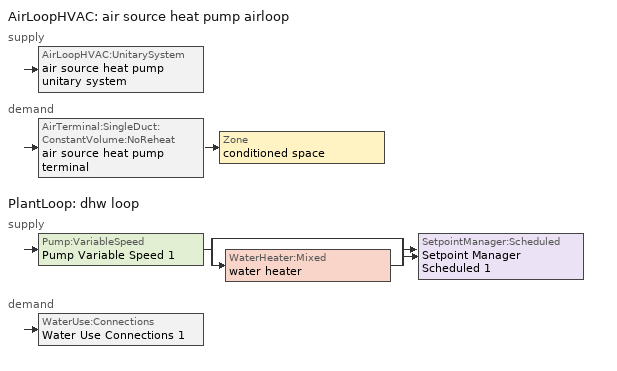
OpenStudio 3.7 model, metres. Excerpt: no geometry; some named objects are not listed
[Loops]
AirLoopHVAC 'air source heat pump airloop'
 supply: AirLoopHVAC:UnitarySystem 'air source heat pump unitary system'
 demand: AirTerminal:SingleDuct:ConstantVolume:NoReheat 'air source heat pump terminal' > Zone 'conditioned space'
PlantLoop 'dhw loop'
 supply: Pump:VariableSpeed 'Pump Variable Speed 1' > split
  | bypass
  | WaterHeater:Mixed 'water heater'
  join > SetpointManager:Scheduled 'Setpoint Manager Scheduled 1'
 demand: WaterUse:Connections 'Water Use Connections 1'
[Sizing:Zone]
conditioned space: Zone Cooling Design Supply Air Temperature Input Method=SupplyAirTemperature; Zone Cooling Design Supply Air Temperature {C}=14; Zone Cooling Design Supply Air Temperature Difference {deltaC}=11.11; Zone Heating Design Supply Air Temperature Input Method=SupplyAirTemperature; Zone Heating Design Supply Air Temperature {C}=40; Zone Heating Design Supply Air Temperature Difference {deltaC}=11.11; Zone Cooling Design Supply Air Humidity Ratio {kg-H2O/kg-air}=0.0085; Zone Heating Design Supply Air Humidity Ratio {kg-H2O/kg-air}=0.008; Cooling Design Air Flow Method=DesignDay; Heating Design Air Flow Method=DesignDay; Account for Dedicated Outdoor Air System=No; Dedicated Outdoor Air System Control Strategy=NeutralSupplyAir; Dedicated Outdoor Air Low Setpoint Temperature for Design {C}=autosize; Dedicated Outdoor Air High Setpoint Temperature for Design {C}=autosize; Zone Load Sizing Method=Sensible Load Only No Latent Load; Zone Latent Cooling Design Supply Air Humidity Ratio Input Method=HumidityRatioDifference; Zone Cooling Design Supply Air Humidity Ratio Difference {kgWater/kgDryAir}=0.005; Zone Latent Heating Design Supply Air Humidity Ratio Input Method=HumidityRatioDifference; Zone Humidification Design Supply Air Humidity Ratio Difference {kgWater/kgDryAir}=0.005
[Zone equipment]
conditioned space: air source heat pump terminal
[Coil:Cooling:DX:SingleSpeed]
air source heat pump clg coil: Availability Schedule=Always On Discrete; Rated Total Cooling Capacity {W}=10884.5; Rated Sensible Heat Ratio=0.730032; Rated COP {W/W}=3.7702; Rated Air Flow Rate {m3/s}=0.560094; Rated Evaporator Fan Power Per Volume Flow Rate 2017 {W/(m3/s)}=773.3; Rated Evaporator Fan Power Per Volume Flow Rate 2023 {W/(m3/s)}=934.4; Total Cooling Capacity Function of Temperature Curve=Cool-CAP-fT1; Total Cooling Capacity Function of Flow Fraction Curve=Cool-CAP-fFF1; Energy Input Ratio Function of Temperature Curve=Cool-EIR-fT1; Energy Input Ratio Function of Flow Fraction Curve=Cool-EIR-fFF1; Part Load Fraction Correlation Curve=Cool-PLF-fPLR1; Minimum Outdoor Dry-Bulb Temperature for Compressor Operation {C}=-25; Nominal Time for Condensate Removal to Begin {s}=1000; Ratio of Initial Moisture Evaporation Rate and Steady State Latent Capacity=1.5; Maximum Cycling Rate {cycles/hr}=3; Latent Capacity Time Constant {s}=45; Condenser Type=AirCooled; Evaporative Condenser Effectiveness=0.9; Evaporative Condenser Air Flow Rate {m3/s}=autosize; Evaporative Condenser Pump Rated Power Consumption {W}=autosize; Crankcase Heater Capacity {W}=50; Maximum Outdoor Dry-Bulb Temperature for Crankcase Heater Operation {C}=10; Basin Heater Capacity {W/K}=0; Basin Heater Setpoint Temperature {C}=2
[Coil:Heating:DX:SingleSpeed]
air source heat pump htg coil: Availability Schedule=Always On Discrete; Rated Total Heating Capacity {W}=10313.3; Rated COP {W/W}=3.292507; Rated Air Flow Rate {m3/s}=0.545744; Rated Supply Fan Power Per Volume Flow Rate 2017 {W/(m3/s)}=773.3; Rated Supply Fan Power Per Volume Flow Rate 2023 {W/(m3/s)}=934.4; Total Heating Capacity Function of Temperature Curve=Heat-CAP-fT1; Total Heating Capacity Function of Flow Fraction Curve=Heat-CAP-fFF1; Energy Input Ratio Function of Temperature Curve=Heat-EIR-fT1; Energy Input Ratio Function of Flow Fraction Curve=Heat-EIR-fFF1; Part Load Fraction Correlation Curve=Heat-PLF-fPLR1; Defrost Energy Input Ratio Function of Temperature Curve=Defrosteir; Minimum Outdoor Dry-Bulb Temperature for Compressor Operation {C}=-17.7778; Maximum Outdoor Dry-Bulb Temperature for Defrost Operation {C}=4.44444; Crankcase Heater Capacity {W}=50; Maximum Outdoor Dry-Bulb Temperature for Crankcase Heater Operation {C}=10; Defrost Strategy=ReverseCycle; Defrost Control=Timed; Defrost Time Period Fraction=0.166667; Resistive Defrost Heater Capacity {W}=2000
[Coil:Heating:Electric]
air source heat pump backup htg coil: Availability Schedule=Always On Discrete; Efficiency=1; Nominal Capacity {W}=11799.9
[Fan:SystemModel]
air source heat pump supply fan: Availability Schedule=Always On Discrete; Design Maximum Air Flow Rate {m3/s}=0.700842; Speed Control Method=Discrete; Electric Power Minimum Flow Rate Fraction=0.2; Design Pressure Rise {Pa}=794.58; Motor Efficiency=1; Motor In Air Stream Fraction=1; Design Electric Power Consumption {W}=autosize; Design Power Sizing Method=TotalEfficiencyAndPressure; Electric Power Per Unit Flow Rate {W/(m3/s)}=840; Electric Power Per Unit Flow Rate Per Unit Pressure {W-s/m3-Pa}=1.66667; Fan Total Efficiency=0.75; Motor Loss Radiative Fraction=0; Speed Flow Fraction 1=0.633; Speed Electric Power Fraction 1=0.25363; Speed Flow Fraction 2=1; Speed Electric Power Fraction 2=1
[EnergyManagementSystem:Sensor]
Name | Output Variable or Output Meter Index Key | Output Variable or Output Meter
air_source_heat_pump_supply_fan_s | air source heat pump supply fan | Fan Electricity Energy
air_source_heat_pump_clg_coil_s | air source heat pump clg coil | Cooling Coil Total Cooling Energy
air_source_heat_pump_htg_coil_s | air source heat pump htg coil | Heating Coil Heating Energy
air_source_heat_pump_backup_htg_coil_s | air source heat pump backup htg coil | Heating Coil Heating Energy
water_heater_energy | water heater | Water Heater Electricity Rate
water_heater_on_cycle_parasitic | water heater | Water Heater On Cycle Parasitic Electricity Rate
water_heater_off_cycle_parasitic | water heater | Water Heater Off Cycle Parasitic Electricity Rate
win_s | conditioned space | Zone Air Humidity Ratio
tin_s | conditioned space | Zone Mean Air Temperature
tout_s | conditioned space | Zone Outdoor Air Drybulb Temperature
air_source_heat_pump_airloop_Fan_RTF_s | air source heat pump supply fan | Fan Runtime Fraction Speed 1
air_source_heat_pump_airloop_Fan_RTF_s_1 | air source heat pump supply fan | Fan Runtime Fraction Speed 2
zone_htg_unmet_s | conditioned space | Zone Heating Setpoint Not Met Time
zone_clg_unmet_s | conditioned space | Zone Cooling Setpoint Not Met Time
[AirLoopHVAC:UnitarySystem]
air source heat pump unitary system: Control Type=Load; Controlling Zone or Thermostat Location=conditioned space; Dehumidification Control Type=None; Availability Schedule=Always On Discrete; Supply Fan=air source heat pump supply fan; Fan Placement=BlowThrough; Supply Air Fan Operating Mode Schedule=air source heat pump auto fan schedule; Heating Coil=air source heat pump htg coil; DX Heating Coil Sizing Ratio=1; Cooling Coil=air source heat pump clg coil; Use DOAS DX Cooling Coil=No; DOAS DX Cooling Coil Leaving Minimum Air Temperature {C}=2; Latent Load Control=SensibleOnlyLoadControl; Supplemental Heating Coil=air source heat pump backup htg coil; Supply Air Flow Rate Method During Cooling Operation=SupplyAirFlowRate; Supply Air Flow Rate During Cooling Operation {m3/s}=0.700842; Supply Air Flow Rate Method During Heating Operation=SupplyAirFlowRate; Supply Air Flow Rate During Heating Operation {m3/s}=0.443631; Supply Air Flow Rate Method When No Cooling or Heating is Required=SupplyAirFlowRate; Supply Air Flow Rate When No Cooling or Heating is Required {m3/s}=0; Maximum Supply Air Temperature {C}=93.3333; Maximum Outdoor Dry-Bulb Temperature for Supplemental Heater Operation {C}=4.44444; Ancilliary On-Cycle Electric Power {W}=0; Ancilliary Off-Cycle Electric Power {W}=0
[AirLoopHVAC]
air source heat pump airloop: Availability Schedule=Always On Discrete; Design Supply Air Flow Rate {m3/s}=0.700842; Design Return Air Flow Fraction of Supply Air Flow=1
[Sizing:System]
air source heat pump airloop: Central Heating Maximum System Air Flow Ratio=0.3; Preheat Design Temperature {C}=7; Preheat Design Humidity Ratio {kg-H2O/kg-Air}=0.008; Precool Design Temperature {C}=12.8; Precool Design Humidity Ratio {kg-H2O/kg-Air}=0.008; Central Cooling Design Supply Air Temperature {C}=12.8; Central Heating Design Supply Air Temperature {C}=16.7; 100% Outdoor Air in Cooling=Yes; 100% Outdoor Air in Heating=Yes; Central Cooling Design Supply Air Humidity Ratio {kg-H2O/kg-Air}=0.0085; Zone Maximum Outdoor Air Fraction=1; Cooling Supply Air Flow Rate Per Floor Area {m3/s-m2}=0.00996765; Cooling Fraction of Autosized Cooling Supply Air Flow Rate=1; Cooling Supply Air Flow Rate Per Unit Cooling Capacity {m3/s-W}=3.94755e-05; Heating Supply Air Flow Rate Per Floor Area {m3/s-m2}=0.00996765; Heating Fraction of Autosized Heating Supply Air Flow Rate=1; Heating Fraction of Autosized Cooling Supply Air Flow Rate=1; Heating Supply Air Flow Rate Per Unit Heating Capacity {m3/s-W}=3.15882e-05; Cooling Design Capacity Method=CoolingDesignCapacity; Cooling Design Capacity {W}=autosize; Cooling Design Capacity Per Floor Area {W/m2}=234.7; Fraction of Autosized Cooling Design Capacity=1; Heating Design Capacity Method=HeatingDesignCapacity; Heating Design Capacity {W}=autosize; Heating Design Capacity Per Floor Area {W/m2}=157; Fraction of Autosized Heating Design Capacity=1; Central Cooling Capacity Control Method=OnOff; Occupant Diversity=autosize
[AirTerminal:SingleDuct:ConstantVolume:NoReheat]
air source heat pump terminal: Availability Schedule=Always On Discrete; Maximum Air Flow Rate {m3/s}=0.700842
[ElectricEquipment:Definition] Design Level Calculation Method=EquipmentLevel
Name | Design Level {W} | Fraction Latent | Fraction Radiant | Fraction Lost
clothes washer | 240.445 | 0.03 | 0.162 | 0.7
dishwasher | 438.459 | 0.3 | 0.18 | 0.4
[PlantLoop]
dhw loop: Glycol Concentration=0; Maximum Loop Flow Rate {m3/s}=0.01; Plant Loop Volume {m3}=0.003; Load Distribution Scheme=Optimal
[Sizing:Plant]
dhw loop: Loop Type=Heating; Design Loop Exit Temperature {C}=52.6667; Loop Design Temperature Difference {deltaC}=5.55556; Sizing Option=NonCoincident; Zone Timesteps in Averaging Window=1; Coincident Sizing Factor Mode=None
[Pump:VariableSpeed]
Pump Variable Speed 1: Rated Flow Rate {m3/s}=0.01; Rated Pump Head {Pa}=1; Rated Power Consumption {W}=0; Motor Efficiency=1; Fraction of Motor Inefficiencies to Fluid Stream=0; Coefficient 1 of the Part Load Performance Curve=0; Coefficient 2 of the Part Load Performance Curve=1; Coefficient 3 of the Part Load Performance Curve=0; Coefficient 4 of the Part Load Performance Curve=0; Pump Control Type=Intermittent; Skin Loss Radiative Fraction=0.5; Design Power Sizing Method=PowerPerFlowPerPressure; Design Electric Power per Unit Flow Rate {W/(m3/s)}=348701.1; Design Shaft Power per Unit Flow Rate per Unit Head {W-s/m3-Pa}=1.28205; Design Minimum Flow Rate Fraction=0
[SetpointManager:Scheduled]
Setpoint Manager Scheduled 1: Control Variable=Temperature; Schedule=dhw temp
[WaterHeater:Mixed]
water heater: Tank Volume {m3}=0.170344; Setpoint Temperature Schedule=water heater setpoint; Deadband Temperature Difference {deltaC}=2; Maximum Temperature Limit {C}=99; Heater Control Type=Cycle; Heater Maximum Capacity {W}=5500.06; Heater Minimum Capacity {W}=0; Heater Fuel Type=Electricity; Heater Thermal Efficiency=1; Off Cycle Parasitic Fuel Consumption Rate {W}=0; Off Cycle Parasitic Fuel Type=Electricity; Off Cycle Parasitic Heat Fraction to Tank=0; On Cycle Parasitic Fuel Consumption Rate {W}=0; On Cycle Parasitic Fuel Type=Electricity; On Cycle Parasitic Heat Fraction to Tank=0; Ambient Temperature Indicator=ThermalZone; Ambient Temperature Thermal Zone=conditioned space; Off Cycle Loss Coefficient to Ambient Temperature {W/K}=1.16351; Off Cycle Loss Fraction to Thermal Zone=1; On Cycle Loss Coefficient to Ambient Temperature {W/K}=1.16351; On Cycle Loss Fraction to Thermal Zone=1; Use Side Effectiveness=1; Source Side Effectiveness=1; Use Side Design Flow Rate {m3/s}=autosize; Source Side Design Flow Rate {m3/s}=autosize; Indirect Water Heating Recovery Time {hr}=1.5; Source Side Flow Control Mode=IndirectHeatPrimarySetpoint
[WaterHeater:Sizing]
water heater: Design Mode=PeakDraw; Time Storage Can Meet Peak Draw {hr}=0.538503; Time for Tank Recovery {hr}=0; Nominal Tank Volume for Autosizing Plant Connections {m3}=1
[WaterUse:Connections]
Water Use Connections 1: Drain Water Heat Exchanger Type=None; Drain Water Heat Exchanger Destination=Plant; Water Use Equipment Name 1=dhw fixtures; Water Use Equipment Name 2=dhw distribution waste; Water Use Equipment Name 3=clothes washer; Water Use Equipment Name 4=dishwasher
[WaterUse:Equipment:Definition]
Name | Peak Flow Rate {m3/s} | Target Temperature Schedule
dhw fixtures | 4.65728e-05 | mixed water temperature schedule
dhw distribution waste | 1.56465e-05 | mixed water temperature schedule
clothes washer | 2.06684e-06
dishwasher | 6.95944e-06
[EnergyManagementSystem:InternalVariable]
air_source_heat_pump_airloop_max_sup_fan_mfr: Internal Data Index Key=air source heat pump supply fan; Internal Data Type=Fan Maximum Mass Flow Rate
[Schedule:File]
dishwasher: External File=External File 1; Column Number=5; Rows to Skip at Top=1; Number of Hours of Data=8760; Minutes per Item=15; Translate File With Relative Path=Yes
[Schedule:Constant]
Name | Value
Always On Discrete | 1
air source heat pump auto fan schedule | 0
dhw temp; water heater setpoint | 52.6667
mixed water temperature schedule | 40.5556
[Curve:Biquadratic] Minimum Value of x=-100; Maximum Value of x=100; Minimum Value of y=-100; Maximum Value of y=100
Name | Coefficient1 Constant | Coefficient2 x | Coefficient3 x**2 | Coefficient4 y | Coefficient5 y**2 | Coefficient6 x*y
Cool-CAP-fT1 | 1.55736 | -0.0744482 | 0.0030986 | 0.00145958 | -4.1148e-05 | -0.000426714
Cool-EIR-fT1 | -0.350448 | 0.11681 | -0.00339951 | -0.00122609 | 0.000600809 | -0.000466884
Heat-CAP-fT1 | 0.905107 | -0.00414615 | 0 | 0.0246429 | 0 | 0
Heat-EIR-fT1 | 0.716518 | 0.0102759 | 0.000460734 | -0.00648037 | 0.000456354 | -0.00069764
Defrosteir | 0.1528 | 0 | 0 | 0 | 0 | 0
[Curve:Quadratic] Minimum Value of x=0
Name | Coefficient1 Constant | Coefficient2 x | Coefficient3 x**2 | Maximum Value of x | Minimum Curve Output | Maximum Curve Output
Cool-CAP-fFF1 | 0.718664 | 0.417974 | -0.136638 | 2 | 0 | 2
Cool-EIR-fFF1 | 1.14349 | -0.13944 | -0.00404779 | 2 | 0 | 2
Cool-PLF-fPLR1 | 0.93 | 0.07 | 0 | 1 | 0.7 | 1
Heat-CAP-fFF1 | 0.694045 | 0.474208 | -0.168253 | 2 | 0 | 2
Heat-EIR-fFF1 | 2.18542 | -1.94283 | 0.757409 | 2 | 0 | 2
Heat-PLF-fPLR1 | 0.89 | 0.11 | 0 | 1 | 0.7 | 1
